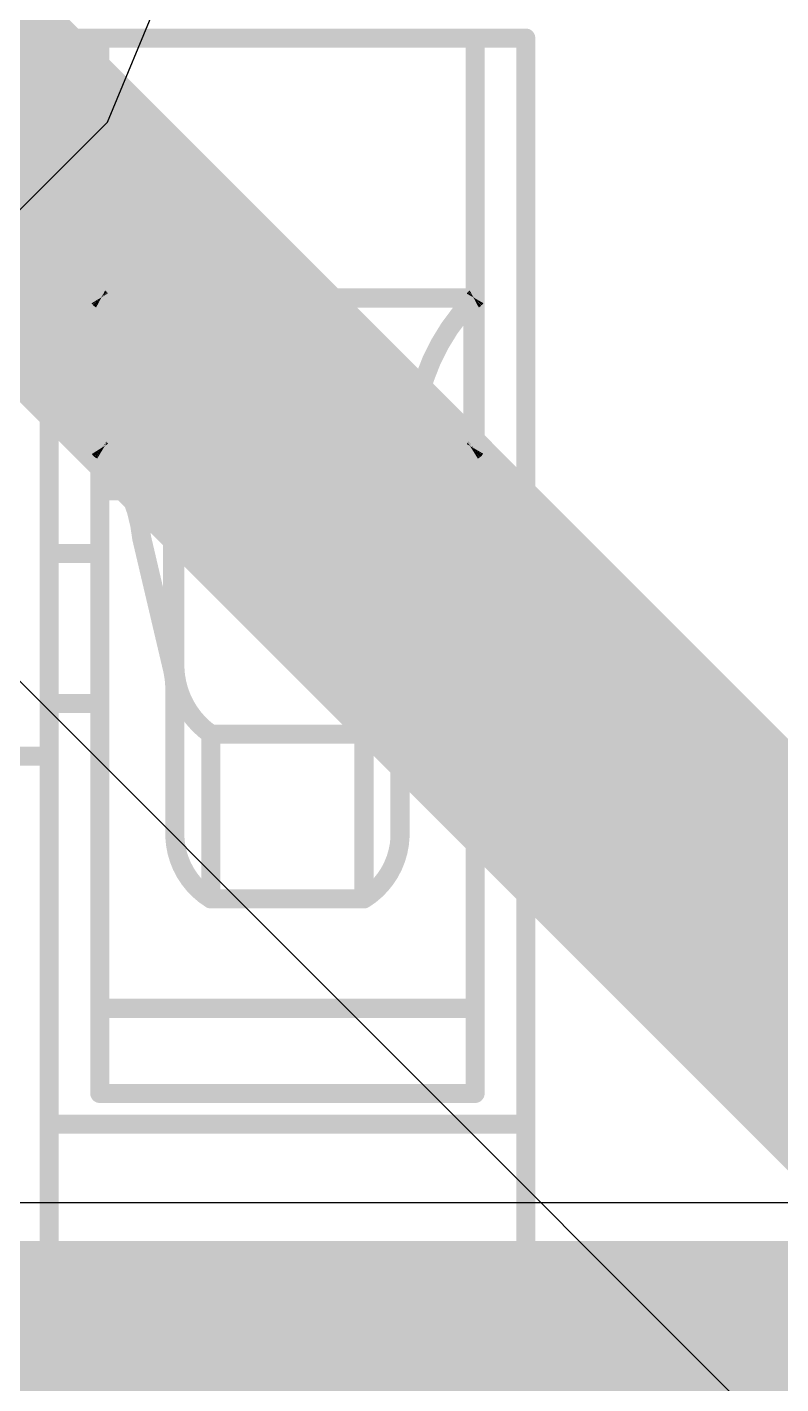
# Model space of a CAD drawing. Header units: inches. Extents: x -6 to 5433, y -4 to 5447.
# Drawn here: x 12.216 to 12.719, y 26.502 to 27.405 of the extents above; entities that cross this region are included whole.
import ezdxf

# ---------------------------------------------------------------- set-up
doc = ezdxf.new("R2010")
doc.units = ezdxf.units.IN
for name, color, linetype in [('Bottom Layer', 5, 'Continuous'), ('Ground', 16, 'Continuous'), ('Mechanical 4', 56, 'Continuous'), ('Power', 76, 'Continuous'), ('Top Layer', 1, 'Continuous'), ('Top Solder', 216, 'Continuous')]:
    doc.layers.add(name, color=color, linetype=linetype)

# ---------------------------------------------------------------- blocks, each defined once
blk = doc.blocks.new('QTH_030_01_L_D_A_K_TR_154')
at = {"layer": 'Top Solder'}
for points in [[(2.49589925, 3.91260076), (3.00409991, 3.91260076), (3.00409991, 2.25940112), (2.49589925, 2.25940112)], [(2.99590079, 3.91260076), (3.504101449999999, 3.91260076), (3.504101449999999, 2.25940112), (2.99590079, 2.25940112)]]:
    blk.add_hatch(color=216, dxfattribs=at).paths.add_polyline_path(points)

msp = doc.modelspace()

# ---------------------------------------------------------------- linework, layer by layer
at = {"layer": 'Bottom Layer'}
msp.add_line((12.01532268, 27.16617884), (12.92280372, 26.2586978), dxfattribs=at)
msp.add_lwpolyline([(11.92717706, 27.58394534, 0.2032, 0.2032, 0), (13.72959408, 25.78152832, 0.2032, 0.2032, 0)], format="xyseb", dxfattribs=at)
at = {"layer": 'Ground'}
for p, q in [((12.27008722, 27.3420713), (12.33509598, 27.49901028)), ((12.14997062, 27.2219547), (12.27008722, 27.3420713))]:
    msp.add_line(p, q, dxfattribs=at)
at = {"layer": 'Mechanical 4'}
for points in [[(12.2311541, 27.39794622, 0.0127, 0.0127, 0), (12.5486541, 27.39794622, 0.0127, 0.0127, 0)], [(12.2311541, 26.5149457, 0.0127, 0.0127, 0), (12.2311541, 27.39794622, 0.0127, 0.0127, 0)], [(12.26490562, 26.69548128, 0.0127, 0.0127, 0), (12.26490562, 27.39794622, 0.0127, 0.0127, 0)], [(12.51490512, 26.69548128, 0.0127, 0.0127, 0), (12.51490512, 27.39794622, 0.0127, 0.0127, 0)], [(12.5486541, 26.5149457, 0.0127, 0.0127, 0), (12.5486541, 27.39794622, 0.0127, 0.0127, 0)], [(12.2649996, 27.224609, 0.0127, 0.0127, -0.03260548544541092), (12.26490308, 27.22474616, 0.0127, 0.0127, 0)], [(12.26490562, 27.22494682, 0.0127, 0.0127, 0), (12.51490512, 27.22494682, 0.0127, 0.0127, 0)], [(12.26507072, 27.22453788, 0.0127, 0.0127, -0.0282875942160531), (12.26500214, 27.224609, 0.0127, 0.0127, 0)], [(12.2651647, 27.22445914, 0.0127, 0.0127, -0.02675080194205189), (12.26507072, 27.22453788, 0.0127, 0.0127, 0)], [(12.26528916, 27.22437278, 0.0127, 0.0127, -0.02199381128060535), (12.2651647, 27.22445914, 0.0127, 0.0127, 0)], [(12.2654568, 27.22427626, 0.0127, 0.0127, -0.01668692771080395), (12.26528916, 27.22437278, 0.0127, 0.0127, 0)], [(12.26566, 27.22416958, 0.0127, 0.0127, -0.00937556205982619), (12.26545426, 27.22427626, 0.0127, 0.0127, 0)], [(12.26589876, 27.22405528, 0.0127, 0.0127, -0.005205298975853999), (12.26566, 27.22416704, 0.0127, 0.0127, 0)], [(12.26589876, 27.22405528, 0.0127, 0.0127, 0), (12.2661553, 27.2239359, 0.0127, 0.0127, 0)], [(12.2661553, 27.2239359, 0.0127, 0.0127, 0), (12.26642454, 27.22381652, 0.0127, 0.0127, 0)], [(12.26642454, 27.12343572, 0.0127, 0.0127, 0), (12.26642454, 27.22381652, 0.0127, 0.0127, 0)], [(12.26642454, 27.22381652, 0.0127, 0.0127, -0.1798941776662689), (12.30553292, 27.13571154, 0.0127, 0.0127, 0)], [(12.47427782, 27.13571154, 0.0127, 0.0127, -0.1798941776662689), (12.5133862, 27.22381652, 0.0127, 0.0127, 0)], [(12.5133862, 27.22381652, 0.0127, 0.0127, 0), (12.51389674, 27.22405274, 0.0127, 0.0127, 0)], [(12.5133862, 27.12343572, 0.0127, 0.0127, 0), (12.5133862, 27.22381652, 0.0127, 0.0127, 0)], [(12.51389674, 27.22405274, 0.0127, 0.0127, 0), (12.51413296, 27.2241645, 0.0127, 0.0127, 0)], [(12.51434378, 27.22427118, 0.0127, 0.0127, -0.007070259451350154), (12.51413296, 27.2241645, 0.0127, 0.0127, 0)], [(12.51451904, 27.22437024, 0.0127, 0.0127, -0.01220881842698286), (12.51434124, 27.22427118, 0.0127, 0.0127, 0)], [(12.51466128, 27.22446168, 0.0127, 0.0127, -0.02261982997595124), (12.51452158, 27.22437024, 0.0127, 0.0127, 0)], [(12.5147578, 27.22454042, 0.0127, 0.0127, -0.03188108957525043), (12.51465874, 27.22446168, 0.0127, 0.0127, 0)], [(12.51482384, 27.22461408, 0.0127, 0.0127, -0.03744577974853225), (12.5147578, 27.22454042, 0.0127, 0.0127, 0)], [(12.51486956, 27.22468012, 0.0127, 0.0127, -0.0326886643407818), (12.51482384, 27.22461154, 0.0127, 0.0127, 0)], [(12.51490258, 27.22474616, 0.0127, 0.0127, -0.01323434463033469), (12.51486702, 27.22468012, 0.0127, 0.0127, 0)], [(12.30553292, 27.13571154, 0.0127, 0.0127, 0), (12.47427782, 27.13571154, 0.0127, 0.0127, 0)], [(12.30553292, 27.13571154, 0.0127, 0.0127, 0), (12.3133866, 27.0996156, 0.0127, 0.0127, 0)], [(12.46642414, 27.0996156, 0.0127, 0.0127, 0), (12.47427782, 27.13571154, 0.0127, 0.0127, 0)], [(12.26500214, 27.1244949, 0.0127, 0.0127, -0.02859692935213173), (12.26490308, 27.12467778, 0.0127, 0.0127, 0)], [(12.2651647, 27.12429678, 0.0127, 0.0127, -0.0543214187780567), (12.26500468, 27.12449744, 0.0127, 0.0127, 0)], [(12.26528916, 27.1241774, 0.0127, 0.0127, -0.02338615149754724), (12.2651647, 27.12429424, 0.0127, 0.0127, 0)], [(12.26545426, 27.12405294, 0.0127, 0.0127, -0.0185623060959966), (12.26528916, 27.12417994, 0.0127, 0.0127, 0)], [(12.26566, 27.12390816, 0.0127, 0.0127, -0.0107369250442713), (12.26545426, 27.1240504, 0.0127, 0.0127, 0)], [(12.26589876, 27.12375576, 0.0127, 0.0127, -0.006054831038659095), (12.26566254, 27.12390816, 0.0127, 0.0127, 0)], [(12.26589876, 27.1237583, 0.0127, 0.0127, 0), (12.2661553, 27.12359828, 0.0127, 0.0127, 0)], [(12.2661553, 27.12359828, 0.0127, 0.0127, 0), (12.26642454, 27.12343572, 0.0127, 0.0127, 0)], [(12.26642454, 27.12343826, 0.0127, 0.0127, -0.1625908253546253), (12.29286594, 27.0649446, 0.0127, 0.0127, 0)], [(12.4869448, 27.0649446, 0.0127, 0.0127, -0.1625908253546254), (12.5133862, 27.12343826, 0.0127, 0.0127, 0)], [(12.5133862, 27.12343572, 0.0127, 0.0127, 0), (12.51389674, 27.12375322, 0.0127, 0.0127, 0)], [(12.51413296, 27.12390308, 0.0127, 0.0127, -0.004820614412890038), (12.51389674, 27.12375322, 0.0127, 0.0127, 0)], [(12.51434124, 27.12404532, 0.0127, 0.0127, -0.008119958908311407), (12.51413042, 27.12390308, 0.0127, 0.0127, 0)], [(12.51451904, 27.12418248, 0.0127, 0.0127, -0.01372913838507651), (12.51434124, 27.12404786, 0.0127, 0.0127, 0)], [(12.51465874, 27.12429932, 0.0127, 0.0127, -0.02446216594437368), (12.51452158, 27.12417994, 0.0127, 0.0127, 0)], [(12.5147578, 27.124406, 0.0127, 0.0127, -0.03231853515355934), (12.51465874, 27.12429932, 0.0127, 0.0127, 0)], [(12.51482384, 27.12450252, 0.0127, 0.0127, -0.03504147991876642), (12.5147578, 27.124406, 0.0127, 0.0127, 0)], [(12.51486956, 27.12459142, 0.0127, 0.0127, -0.02840446096940313), (12.51482384, 27.12450252, 0.0127, 0.0127, 0)], [(12.51490512, 27.12467524, 0.0127, 0.0127, -0.01102179287256251), (12.51486956, 27.12458888, 0.0127, 0.0127, 0)], [(12.26490562, 27.09661078, 0.0127, 0.0127, 0), (12.283567, 27.09661078, 0.0127, 0.0127, 0)], [(12.3133866, 26.9776575, 0.0127, 0.0127, 0), (12.3133866, 27.0996156, 0.0127, 0.0127, 0)], [(12.3133866, 27.0996156, 0.0127, 0.0127, -0.05365795323476556), (12.31490552, 27.085544, 0.0127, 0.0127, 0)], [(12.46490522, 27.085544, 0.0127, 0.0127, -0.05365795323520318), (12.46642414, 27.0996156, 0.0127, 0.0127, 0)], [(12.46642414, 26.9776575, 0.0127, 0.0127, 0), (12.46642414, 27.0996156, 0.0127, 0.0127, 0)], [(12.49624374, 27.09661078, 0.0127, 0.0127, 0), (12.51490512, 27.09661078, 0.0127, 0.0127, 0)], [(12.31490552, 26.86619468, 0.0127, 0.0127, 0), (12.31490552, 27.085544, 0.0127, 0.0127, 0)], [(12.46490522, 26.86619468, 0.0127, 0.0127, 0), (12.46490522, 27.085544, 0.0127, 0.0127, 0)], [(12.2928634, 27.06494714, 0.0127, 0.0127, 0), (12.3133866, 26.9776575, 0.0127, 0.0127, 0)], [(12.46642414, 26.9776575, 0.0127, 0.0127, 0), (12.4869448, 27.06494714, 0.0127, 0.0127, 0)], [(12.2311541, 27.05494462, 0.0127, 0.0127, 0), (12.26490562, 27.05494462, 0.0127, 0.0127, 0)], [(12.51490512, 27.05494462, 0.0127, 0.0127, 0), (12.5486541, 27.05494462, 0.0127, 0.0127, 0)], [(12.3133866, 26.9776575, 0.0127, 0.0127, -0.05786387190151768), (12.31490552, 26.96463492, 0.0127, 0.0127, 0)], [(12.3389136, 26.93460704, 0.0127, 0.0127, -0.2374801051851251), (12.31490552, 26.97917896, 0.0127, 0.0127, 0)], [(12.46490522, 26.97917896, 0.0127, 0.0127, -0.2374801051860468), (12.44089714, 26.93460704, 0.0127, 0.0127, 0)], [(12.46490522, 26.96463492, 0.0127, 0.0127, -0.05786387190108001), (12.46642414, 26.9776575, 0.0127, 0.0127, 0)], [(12.2311541, 26.95494482, 0.0127, 0.0127, 0), (12.26490562, 26.95494482, 0.0127, 0.0127, 0)], [(12.51490512, 26.95494482, 0.0127, 0.0127, 0), (12.5486541, 26.95494482, 0.0127, 0.0127, 0)], [(12.33891614, 26.93460704, 0.0127, 0.0127, 0), (12.4408946, 26.93460704, 0.0127, 0.0127, 0)], [(12.33891614, 26.82494508, 0.0127, 0.0127, 0), (12.33891614, 26.93460704, 0.0127, 0.0127, 0)], [(12.4408946, 26.82494508, 0.0127, 0.0127, 0), (12.4408946, 26.93460704, 0.0127, 0.0127, 0)], [(11.9136541, 26.91994615999999, 0.0127, 0.0127, 0), (12.2311541, 26.91994615999999, 0.0127, 0.0127, 0)], [(12.5486541, 26.91994615999999, 0.0127, 0.0127, 0), (12.8661541, 26.91994615999999, 0.0127, 0.0127, 0)], [(12.3389136, 26.82494762, 0.0127, 0.0127, -0.2473774779348601), (12.31490552, 26.86619722, 0.0127, 0.0127, 0)], [(12.46490522, 26.86619722, 0.0127, 0.0127, -0.2473774779353234), (12.44089714, 26.82494762, 0.0127, 0.0127, 0)], [(12.33891614, 26.82494508, 0.0127, 0.0127, 0), (12.4408946, 26.82494508, 0.0127, 0.0127, 0)], [(12.26490562, 26.75215376, 0.0127, 0.0127, 0), (12.51490512, 26.75215376, 0.0127, 0.0127, 0)], [(12.26490562, 26.69548128, 0.0127, 0.0127, 0), (12.51490512, 26.69548128, 0.0127, 0.0127, 0)], [(12.2311541, 26.67494538, 0.0127, 0.0127, 0), (12.5486541, 26.67494538, 0.0127, 0.0127, 0)], [(12.2311541, 26.5149457, 0.0127, 0.0127, 0), (12.5486541, 26.5149457, 0.0127, 0.0127, 0)]]:
    msp.add_lwpolyline(points, format="xyseb", dxfattribs=at)
for points in [[(12.2279791, 27.39794622, 0.00635, 0.00635, 1), (12.2343291, 27.39794622, 0.00635, 0.00635, 1)], [(12.2279791, 27.39794622, 0.00635, 0.00635, 1), (12.2343291, 27.39794622, 0.00635, 0.00635, 1)], [(12.26173062, 27.39794622, 0.00635, 0.00635, 1), (12.26808062, 27.39794622, 0.00635, 0.00635, 1)], [(12.51173012, 27.39794622, 0.00635, 0.00635, 1), (12.51808012, 27.39794622, 0.00635, 0.00635, 1)], [(12.5454791, 27.39794622, 0.00635, 0.00635, 1), (12.5518291, 27.39794622, 0.00635, 0.00635, 1)], [(12.5454791, 27.39794622, 0.00635, 0.00635, 1), (12.5518291, 27.39794622, 0.00635, 0.00635, 1)], [(12.26172808, 27.22474616, 0.00635, 0.00635, 1), (12.26807808, 27.22474616, 0.00635, 0.00635, 1)], [(12.26173062, 27.22494682, 0.00635, 0.00635, 1), (12.26808062, 27.22494682, 0.00635, 0.00635, 1)], [(12.2618246, 27.224609, 0.00635, 0.00635, 1), (12.2681746, 27.224609, 0.00635, 0.00635, 1)], [(12.26182714, 27.224609, 0.00635, 0.00635, 1), (12.26817714, 27.224609, 0.00635, 0.00635, 1)], [(12.26189572, 27.22453788, 0.00635, 0.00635, 1), (12.26824572, 27.22453788, 0.00635, 0.00635, 1)], [(12.26189572, 27.22453788, 0.00635, 0.00635, 1), (12.26824572, 27.22453788, 0.00635, 0.00635, 1)], [(12.2619897, 27.22445914, 0.00635, 0.00635, 1), (12.2683397, 27.22445914, 0.00635, 0.00635, 1)], [(12.2619897, 27.22445914, 0.00635, 0.00635, 1), (12.2683397, 27.22445914, 0.00635, 0.00635, 1)], [(12.26211416, 27.22437278, 0.00635, 0.00635, 1), (12.26846416, 27.22437278, 0.00635, 0.00635, 1)], [(12.26211416, 27.22437278, 0.00635, 0.00635, 1), (12.26846416, 27.22437278, 0.00635, 0.00635, 1)], [(12.26227926, 27.22427626, 0.00635, 0.00635, 1), (12.26862926, 27.22427626, 0.00635, 0.00635, 1)], [(12.2622818, 27.22427626, 0.00635, 0.00635, 1), (12.2686318, 27.22427626, 0.00635, 0.00635, 1)], [(12.262485, 27.22416958, 0.00635, 0.00635, 1), (12.268835, 27.22416958, 0.00635, 0.00635, 1)], [(12.262485, 27.22416704, 0.00635, 0.00635, 1), (12.268835, 27.22416704, 0.00635, 0.00635, 1)], [(12.26272376, 27.22405528, 0.00635, 0.00635, 1), (12.26907376, 27.22405528, 0.00635, 0.00635, 1)], [(12.26272376, 27.22405528, 0.00635, 0.00635, 1), (12.26907376, 27.22405528, 0.00635, 0.00635, 1)], [(12.2629803, 27.2239359, 0.00635, 0.00635, 1), (12.2693303, 27.2239359, 0.00635, 0.00635, 1)], [(12.2629803, 27.2239359, 0.00635, 0.00635, 1), (12.2693303, 27.2239359, 0.00635, 0.00635, 1)], [(12.26324954, 27.22381652, 0.00635, 0.00635, 1), (12.26959954, 27.22381652, 0.00635, 0.00635, 1)], [(12.26324954, 27.22381652, 0.00635, 0.00635, 1), (12.26959954, 27.22381652, 0.00635, 0.00635, 1)], [(12.26324954, 27.22381652, 0.00635, 0.00635, 1), (12.26959954, 27.22381652, 0.00635, 0.00635, 1)], [(12.5102112, 27.22381652, 0.00635, 0.00635, 1), (12.5165612, 27.22381652, 0.00635, 0.00635, 1)], [(12.5102112, 27.22381652, 0.00635, 0.00635, 1), (12.5165612, 27.22381652, 0.00635, 0.00635, 1)], [(12.5102112, 27.22381652, 0.00635, 0.00635, 1), (12.5165612, 27.22381652, 0.00635, 0.00635, 1)], [(12.51072174, 27.22405274, 0.00635, 0.00635, 1), (12.51707174, 27.22405274, 0.00635, 0.00635, 1)], [(12.51072174, 27.22405274, 0.00635, 0.00635, 1), (12.51707174, 27.22405274, 0.00635, 0.00635, 1)], [(12.51095796, 27.2241645, 0.00635, 0.00635, 1), (12.51730796, 27.2241645, 0.00635, 0.00635, 1)], [(12.51095796, 27.2241645, 0.00635, 0.00635, 1), (12.51730796, 27.2241645, 0.00635, 0.00635, 1)], [(12.51116624, 27.22427118, 0.00635, 0.00635, 1), (12.51751624, 27.22427118, 0.00635, 0.00635, 1)], [(12.51116878, 27.22427118, 0.00635, 0.00635, 1), (12.51751878, 27.22427118, 0.00635, 0.00635, 1)], [(12.51134404, 27.22437024, 0.00635, 0.00635, 1), (12.51769404, 27.22437024, 0.00635, 0.00635, 1)], [(12.51134658, 27.22437024, 0.00635, 0.00635, 1), (12.51769658, 27.22437024, 0.00635, 0.00635, 1)], [(12.51148374, 27.22446168, 0.00635, 0.00635, 1), (12.51783374, 27.22446168, 0.00635, 0.00635, 1)], [(12.51148628, 27.22446168, 0.00635, 0.00635, 1), (12.51783628, 27.22446168, 0.00635, 0.00635, 1)], [(12.5115828, 27.22454042, 0.00635, 0.00635, 1), (12.5179328, 27.22454042, 0.00635, 0.00635, 1)], [(12.5115828, 27.22454042, 0.00635, 0.00635, 1), (12.5179328, 27.22454042, 0.00635, 0.00635, 1)], [(12.51164884, 27.22461408, 0.00635, 0.00635, 1), (12.51799884, 27.22461408, 0.00635, 0.00635, 1)], [(12.51164884, 27.22461154, 0.00635, 0.00635, 1), (12.51799884, 27.22461154, 0.00635, 0.00635, 1)], [(12.51169202, 27.22468012, 0.00635, 0.00635, 1), (12.51804202, 27.22468012, 0.00635, 0.00635, 1)], [(12.51169456, 27.22468012, 0.00635, 0.00635, 1), (12.51804456, 27.22468012, 0.00635, 0.00635, 1)], [(12.51172758, 27.22474616, 0.00635, 0.00635, 1), (12.51807758, 27.22474616, 0.00635, 0.00635, 1)], [(12.51173012, 27.22494682, 0.00635, 0.00635, 1), (12.51808012, 27.22494682, 0.00635, 0.00635, 1)], [(12.30235792, 27.13571154, 0.00635, 0.00635, 1), (12.30870792, 27.13571154, 0.00635, 0.00635, 1)], [(12.30235792, 27.13571154, 0.00635, 0.00635, 1), (12.30870792, 27.13571154, 0.00635, 0.00635, 1)], [(12.30235792, 27.13571154, 0.00635, 0.00635, 1), (12.30870792, 27.13571154, 0.00635, 0.00635, 1)], [(12.47110282, 27.13571154, 0.00635, 0.00635, 1), (12.47745282, 27.13571154, 0.00635, 0.00635, 1)], [(12.47110282, 27.13571154, 0.00635, 0.00635, 1), (12.47745282, 27.13571154, 0.00635, 0.00635, 1)], [(12.47110282, 27.13571154, 0.00635, 0.00635, 1), (12.47745282, 27.13571154, 0.00635, 0.00635, 1)], [(12.26172808, 27.12467778, 0.00635, 0.00635, 1), (12.26807808, 27.12467778, 0.00635, 0.00635, 1)], [(12.26182714, 27.1244949, 0.00635, 0.00635, 1), (12.26817714, 27.1244949, 0.00635, 0.00635, 1)], [(12.26182968, 27.12449744, 0.00635, 0.00635, 1), (12.26817968, 27.12449744, 0.00635, 0.00635, 1)], [(12.2619897, 27.12429678, 0.00635, 0.00635, 1), (12.2683397, 27.12429678, 0.00635, 0.00635, 1)], [(12.2619897, 27.12429424, 0.00635, 0.00635, 1), (12.2683397, 27.12429424, 0.00635, 0.00635, 1)], [(12.26211416, 27.12417994, 0.00635, 0.00635, 1), (12.26846416, 27.12417994, 0.00635, 0.00635, 1)], [(12.26211416, 27.1241774, 0.00635, 0.00635, 1), (12.26846416, 27.1241774, 0.00635, 0.00635, 1)], [(12.26227926, 27.12405294, 0.00635, 0.00635, 1), (12.26862926, 27.12405294, 0.00635, 0.00635, 1)], [(12.26227926, 27.1240504, 0.00635, 0.00635, 1), (12.26862926, 27.1240504, 0.00635, 0.00635, 1)], [(12.262485, 27.12390816, 0.00635, 0.00635, 1), (12.268835, 27.12390816, 0.00635, 0.00635, 1)], [(12.26248754, 27.12390816, 0.00635, 0.00635, 1), (12.26883754, 27.12390816, 0.00635, 0.00635, 1)], [(12.26272376, 27.1237583, 0.00635, 0.00635, 1), (12.26907376, 27.1237583, 0.00635, 0.00635, 1)], [(12.26272376, 27.12375576, 0.00635, 0.00635, 1), (12.26907376, 27.12375576, 0.00635, 0.00635, 1)], [(12.2629803, 27.12359828, 0.00635, 0.00635, 1), (12.2693303, 27.12359828, 0.00635, 0.00635, 1)], [(12.2629803, 27.12359828, 0.00635, 0.00635, 1), (12.2693303, 27.12359828, 0.00635, 0.00635, 1)], [(12.26324954, 27.12343826, 0.00635, 0.00635, 1), (12.26959954, 27.12343826, 0.00635, 0.00635, 1)], [(12.26324954, 27.12343572, 0.00635, 0.00635, 1), (12.26959954, 27.12343572, 0.00635, 0.00635, 1)], [(12.26324954, 27.12343572, 0.00635, 0.00635, 1), (12.26959954, 27.12343572, 0.00635, 0.00635, 1)], [(12.5102112, 27.12343826, 0.00635, 0.00635, 1), (12.5165612, 27.12343826, 0.00635, 0.00635, 1)], [(12.5102112, 27.12343572, 0.00635, 0.00635, 1), (12.5165612, 27.12343572, 0.00635, 0.00635, 1)], [(12.5102112, 27.12343572, 0.00635, 0.00635, 1), (12.5165612, 27.12343572, 0.00635, 0.00635, 1)], [(12.51072174, 27.12375322, 0.00635, 0.00635, 1), (12.51707174, 27.12375322, 0.00635, 0.00635, 1)], [(12.51072174, 27.12375322, 0.00635, 0.00635, 1), (12.51707174, 27.12375322, 0.00635, 0.00635, 1)], [(12.51095542, 27.12390308, 0.00635, 0.00635, 1), (12.51730542, 27.12390308, 0.00635, 0.00635, 1)], [(12.51095796, 27.12390308, 0.00635, 0.00635, 1), (12.51730796, 27.12390308, 0.00635, 0.00635, 1)], [(12.51116624, 27.12404786, 0.00635, 0.00635, 1), (12.51751624, 27.12404786, 0.00635, 0.00635, 1)], [(12.51116624, 27.12404532, 0.00635, 0.00635, 1), (12.51751624, 27.12404532, 0.00635, 0.00635, 1)], [(12.51134404, 27.12418248, 0.00635, 0.00635, 1), (12.51769404, 27.12418248, 0.00635, 0.00635, 1)], [(12.51134658, 27.12417994, 0.00635, 0.00635, 1), (12.51769658, 27.12417994, 0.00635, 0.00635, 1)], [(12.51148374, 27.12429932, 0.00635, 0.00635, 1), (12.51783374, 27.12429932, 0.00635, 0.00635, 1)], [(12.51148374, 27.12429932, 0.00635, 0.00635, 1), (12.51783374, 27.12429932, 0.00635, 0.00635, 1)], [(12.5115828, 27.124406, 0.00635, 0.00635, 1), (12.5179328, 27.124406, 0.00635, 0.00635, 1)], [(12.5115828, 27.124406, 0.00635, 0.00635, 1), (12.5179328, 27.124406, 0.00635, 0.00635, 1)], [(12.51164884, 27.12450252, 0.00635, 0.00635, 1), (12.51799884, 27.12450252, 0.00635, 0.00635, 1)], [(12.51164884, 27.12450252, 0.00635, 0.00635, 1), (12.51799884, 27.12450252, 0.00635, 0.00635, 1)], [(12.51169456, 27.12459142, 0.00635, 0.00635, 1), (12.51804456, 27.12459142, 0.00635, 0.00635, 1)], [(12.51169456, 27.12458888, 0.00635, 0.00635, 1), (12.51804456, 27.12458888, 0.00635, 0.00635, 1)], [(12.51173012, 27.12467524, 0.00635, 0.00635, 1), (12.51808012, 27.12467524, 0.00635, 0.00635, 1)], [(12.26173062, 27.09661078, 0.00635, 0.00635, 1), (12.26808062, 27.09661078, 0.00635, 0.00635, 1)], [(12.280392, 27.09661078, 0.00635, 0.00635, 1), (12.286742, 27.09661078, 0.00635, 0.00635, 1)], [(12.3102116, 27.0996156, 0.00635, 0.00635, 1), (12.3165616, 27.0996156, 0.00635, 0.00635, 1)], [(12.3102116, 27.0996156, 0.00635, 0.00635, 1), (12.3165616, 27.0996156, 0.00635, 0.00635, 1)], [(12.3102116, 27.0996156, 0.00635, 0.00635, 1), (12.3165616, 27.0996156, 0.00635, 0.00635, 1)], [(12.46324914, 27.0996156, 0.00635, 0.00635, 1), (12.46959914, 27.0996156, 0.00635, 0.00635, 1)], [(12.46324914, 27.0996156, 0.00635, 0.00635, 1), (12.46959914, 27.0996156, 0.00635, 0.00635, 1)], [(12.46324914, 27.0996156, 0.00635, 0.00635, 1), (12.46959914, 27.0996156, 0.00635, 0.00635, 1)], [(12.49306874, 27.09661078, 0.00635, 0.00635, 1), (12.49941874, 27.09661078, 0.00635, 0.00635, 1)], [(12.51173012, 27.09661078, 0.00635, 0.00635, 1), (12.51808012, 27.09661078, 0.00635, 0.00635, 1)], [(12.31173052, 27.085544, 0.00635, 0.00635, 1), (12.31808052, 27.085544, 0.00635, 0.00635, 1)], [(12.31173052, 27.085544, 0.00635, 0.00635, 1), (12.31808052, 27.085544, 0.00635, 0.00635, 1)], [(12.46173022, 27.085544, 0.00635, 0.00635, 1), (12.46808022, 27.085544, 0.00635, 0.00635, 1)], [(12.46173022, 27.085544, 0.00635, 0.00635, 1), (12.46808022, 27.085544, 0.00635, 0.00635, 1)], [(12.2896884, 27.06494714, 0.00635, 0.00635, 1), (12.2960384, 27.06494714, 0.00635, 0.00635, 1)], [(12.28969094, 27.0649446, 0.00635, 0.00635, 1), (12.29604094, 27.0649446, 0.00635, 0.00635, 1)], [(12.4837698, 27.06494714, 0.00635, 0.00635, 1), (12.4901198, 27.06494714, 0.00635, 0.00635, 1)], [(12.4837698, 27.0649446, 0.00635, 0.00635, 1), (12.4901198, 27.0649446, 0.00635, 0.00635, 1)], [(12.2279791, 27.05494462, 0.00635, 0.00635, 1), (12.2343291, 27.05494462, 0.00635, 0.00635, 1)], [(12.26173062, 27.05494462, 0.00635, 0.00635, 1), (12.26808062, 27.05494462, 0.00635, 0.00635, 1)], [(12.51173012, 27.05494462, 0.00635, 0.00635, 1), (12.51808012, 27.05494462, 0.00635, 0.00635, 1)], [(12.5454791, 27.05494462, 0.00635, 0.00635, 1), (12.5518291, 27.05494462, 0.00635, 0.00635, 1)], [(12.3102116, 26.9776575, 0.00635, 0.00635, 1), (12.3165616, 26.9776575, 0.00635, 0.00635, 1)], [(12.3102116, 26.9776575, 0.00635, 0.00635, 1), (12.3165616, 26.9776575, 0.00635, 0.00635, 1)], [(12.3102116, 26.9776575, 0.00635, 0.00635, 1), (12.3165616, 26.9776575, 0.00635, 0.00635, 1)], [(12.31173052, 26.97917896, 0.00635, 0.00635, 1), (12.31808052, 26.97917896, 0.00635, 0.00635, 1)], [(12.46173022, 26.97917896, 0.00635, 0.00635, 1), (12.46808022, 26.97917896, 0.00635, 0.00635, 1)], [(12.46324914, 26.9776575, 0.00635, 0.00635, 1), (12.46959914, 26.9776575, 0.00635, 0.00635, 1)], [(12.46324914, 26.9776575, 0.00635, 0.00635, 1), (12.46959914, 26.9776575, 0.00635, 0.00635, 1)], [(12.46324914, 26.9776575, 0.00635, 0.00635, 1), (12.46959914, 26.9776575, 0.00635, 0.00635, 1)], [(12.31173052, 26.96463492, 0.00635, 0.00635, 1), (12.31808052, 26.96463492, 0.00635, 0.00635, 1)], [(12.46173022, 26.96463492, 0.00635, 0.00635, 1), (12.46808022, 26.96463492, 0.00635, 0.00635, 1)], [(12.2279791, 26.95494482, 0.00635, 0.00635, 1), (12.2343291, 26.95494482, 0.00635, 0.00635, 1)], [(12.26173062, 26.95494482, 0.00635, 0.00635, 1), (12.26808062, 26.95494482, 0.00635, 0.00635, 1)], [(12.51173012, 26.95494482, 0.00635, 0.00635, 1), (12.51808012, 26.95494482, 0.00635, 0.00635, 1)], [(12.5454791, 26.95494482, 0.00635, 0.00635, 1), (12.5518291, 26.95494482, 0.00635, 0.00635, 1)], [(12.3357386, 26.93460704, 0.00635, 0.00635, 1), (12.3420886, 26.93460704, 0.00635, 0.00635, 1)], [(12.33574114, 26.93460704, 0.00635, 0.00635, 1), (12.34209114, 26.93460704, 0.00635, 0.00635, 1)], [(12.33574114, 26.93460704, 0.00635, 0.00635, 1), (12.34209114, 26.93460704, 0.00635, 0.00635, 1)], [(12.4377196, 26.93460704, 0.00635, 0.00635, 1), (12.4440696, 26.93460704, 0.00635, 0.00635, 1)], [(12.4377196, 26.93460704, 0.00635, 0.00635, 1), (12.4440696, 26.93460704, 0.00635, 0.00635, 1)], [(12.43772214, 26.93460704, 0.00635, 0.00635, 1), (12.44407214, 26.93460704, 0.00635, 0.00635, 1)], [(12.2279791, 26.91994615999999, 0.00635, 0.00635, 1), (12.2343291, 26.91994615999999, 0.00635, 0.00635, 1)], [(12.5454791, 26.91994615999999, 0.00635, 0.00635, 1), (12.5518291, 26.91994615999999, 0.00635, 0.00635, 1)], [(12.31173052, 26.86619722, 0.00635, 0.00635, 1), (12.31808052, 26.86619722, 0.00635, 0.00635, 1)], [(12.31173052, 26.86619468, 0.00635, 0.00635, 1), (12.31808052, 26.86619468, 0.00635, 0.00635, 1)], [(12.46173022, 26.86619722, 0.00635, 0.00635, 1), (12.46808022, 26.86619722, 0.00635, 0.00635, 1)], [(12.46173022, 26.86619468, 0.00635, 0.00635, 1), (12.46808022, 26.86619468, 0.00635, 0.00635, 1)], [(12.3357386, 26.82494762, 0.00635, 0.00635, 1), (12.3420886, 26.82494762, 0.00635, 0.00635, 1)], [(12.33574114, 26.82494508, 0.00635, 0.00635, 1), (12.34209114, 26.82494508, 0.00635, 0.00635, 1)], [(12.33574114, 26.82494508, 0.00635, 0.00635, 1), (12.34209114, 26.82494508, 0.00635, 0.00635, 1)], [(12.4377196, 26.82494508, 0.00635, 0.00635, 1), (12.4440696, 26.82494508, 0.00635, 0.00635, 1)], [(12.4377196, 26.82494508, 0.00635, 0.00635, 1), (12.4440696, 26.82494508, 0.00635, 0.00635, 1)], [(12.43772214, 26.82494762, 0.00635, 0.00635, 1), (12.44407214, 26.82494762, 0.00635, 0.00635, 1)], [(12.26173062, 26.75215376, 0.00635, 0.00635, 1), (12.26808062, 26.75215376, 0.00635, 0.00635, 1)], [(12.51173012, 26.75215376, 0.00635, 0.00635, 1), (12.51808012, 26.75215376, 0.00635, 0.00635, 1)], [(12.26173062, 26.69548128, 0.00635, 0.00635, 1), (12.26808062, 26.69548128, 0.00635, 0.00635, 1)], [(12.26173062, 26.69548128, 0.00635, 0.00635, 1), (12.26808062, 26.69548128, 0.00635, 0.00635, 1)], [(12.51173012, 26.69548128, 0.00635, 0.00635, 1), (12.51808012, 26.69548128, 0.00635, 0.00635, 1)], [(12.51173012, 26.69548128, 0.00635, 0.00635, 1), (12.51808012, 26.69548128, 0.00635, 0.00635, 1)], [(12.2279791, 26.67494538, 0.00635, 0.00635, 1), (12.2343291, 26.67494538, 0.00635, 0.00635, 1)], [(12.5454791, 26.67494538, 0.00635, 0.00635, 1), (12.5518291, 26.67494538, 0.00635, 0.00635, 1)], [(12.2279791, 26.5149457, 0.00635, 0.00635, 1), (12.2343291, 26.5149457, 0.00635, 0.00635, 1)], [(12.2279791, 26.5149457, 0.00635, 0.00635, 1), (12.2343291, 26.5149457, 0.00635, 0.00635, 1)], [(12.5454791, 26.5149457, 0.00635, 0.00635, 1), (12.5518291, 26.5149457, 0.00635, 0.00635, 1)], [(12.5454791, 26.5149457, 0.00635, 0.00635, 1), (12.5518291, 26.5149457, 0.00635, 0.00635, 1)]]:
    msp.add_lwpolyline(points, format="xyseb", close=True, dxfattribs=at)
at = {"layer": 'Power'}
for p, q in [((12.27008722, 27.3420713), (12.33509598, 27.49901028)), ((12.14997062, 27.2219547), (12.27008722, 27.3420713))]:
    msp.add_line(p, q, dxfattribs=at)
at = {"layer": 'Top Layer'}
for p, q in [((12.27008722, 27.3420713), (12.33509598, 27.49901028)), ((12.14997062, 27.2219547), (12.27008722, 27.3420713)), ((14.84009732, 26.62274584), (10.79367666, 26.62274584))]:
    msp.add_line(p, q, dxfattribs=at)

# ---------------------------------------------------------------- block references
at = {"rotation": 180}
msp.add_blockref('QTH_030_01_L_D_A_K_TR_154', (15.3105993, 28.85674696), dxfattribs=at)

doc.saveas('drawing.dxf')
